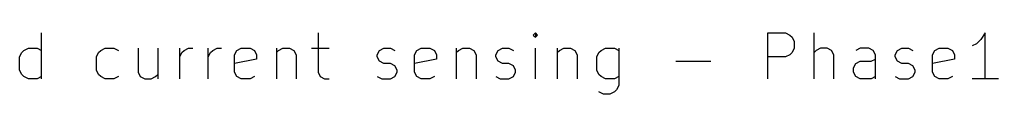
# Model space of a CAD drawing. Extents: x 0.4 to 16.1, y -11.3 to -0.4.
# Drawn here: x 3.179 to 5.302, y -9.371 to -9.238 of the extents above; entities that cross this region are included whole.
import ezdxf

# ---------------------------------------------------------------- set-up
doc = ezdxf.new("R2010")
doc.units = 0
doc.header["$MEASUREMENT"] = 0
doc.layers.add('BLUE3', color=171, linetype='CONTINUOUS')

msp = doc.modelspace()

# ---------------------------------------------------------------- linework, layer by layer
at = {"layer": 'BLUE3', "linetype": 'CONTINUOUS'}
for p, q in [((3.22619, -9.33776), (3.22619, -9.23776)), ((3.82618, -9.23776), (3.82618, -9.32347)), ((4.29761, -9.23776), (4.29285, -9.24252)), ((4.30237, -9.24252), (4.29761, -9.23776)), ((4.29761, -9.23776), (4.29761, -9.24728)), ((4.80237, -9.33776), (4.80237, -9.23776)), ((4.80237, -9.23776), (4.84046, -9.23776)), ((4.84046, -9.23776), (4.84998, -9.24252)), ((4.90237, -9.33776), (4.90237, -9.23776)), ((5.2738, -9.23776), (5.26427, -9.25205)), ((5.2738, -9.33776), (5.2738, -9.23776)), ((4.29285, -9.24252), (4.29761, -9.24728)), ((4.29761, -9.24728), (4.30237, -9.24252)), ((4.84998, -9.24252), (4.85475, -9.24728)), ((4.85475, -9.24728), (4.85951, -9.25681)), ((4.85951, -9.25681), (4.85951, -9.27109)), ((5.26427, -9.25205), (5.25475, -9.26157)), ((3.17857, -9.29014), (3.18333, -9.28062)), ((3.18333, -9.28062), (3.18809, -9.27585)), ((3.18809, -9.27585), (3.19761, -9.27109)), ((3.19761, -9.27109), (3.21666, -9.27109)), ((3.21666, -9.27109), (3.22619, -9.27585)), ((3.34523, -9.29014), (3.34999, -9.28062)), ((3.34999, -9.28062), (3.35476, -9.27585)), ((3.35476, -9.27585), (3.36428, -9.27109)), ((3.36428, -9.27109), (3.38333, -9.27109)), ((3.38333, -9.27109), (3.39285, -9.27585)), ((3.4357, -9.27109), (3.4357, -9.32347)), ((3.47856, -9.27109), (3.47856, -9.33776)), ((3.52618, -9.33776), (3.52618, -9.27109)), ((3.52618, -9.29014), (3.53094, -9.28062)), ((3.53094, -9.28062), (3.5357, -9.27585)), ((3.5357, -9.27585), (3.54523, -9.27109)), ((3.54523, -9.27109), (3.55475, -9.27109)), ((3.58809, -9.33776), (3.58809, -9.27109)), ((3.58809, -9.29014), (3.59285, -9.28062)), ((3.59285, -9.28062), (3.59761, -9.27585)), ((3.59761, -9.27585), (3.60713, -9.27109)), ((3.60713, -9.27109), (3.61666, -9.27109)), ((3.64523, -9.28538), (3.64999, -9.27585)), ((3.64999, -9.27585), (3.65952, -9.27109)), ((3.65952, -9.27109), (3.67856, -9.27109)), ((3.67856, -9.27109), (3.68809, -9.27585)), ((3.68809, -9.27585), (3.69285, -9.28538)), ((3.7357, -9.27109), (3.7357, -9.33776)), ((3.7357, -9.28062), (3.74047, -9.27585)), ((3.74047, -9.27585), (3.74999, -9.27109)), ((3.74999, -9.27109), (3.76428, -9.27109)), ((3.76428, -9.27109), (3.7738, -9.27585)), ((3.7738, -9.27585), (3.77856, -9.28538)), ((3.8119, -9.27109), (3.84999, -9.27109)), ((3.95475, -9.28538), (3.95951, -9.27585)), ((3.95951, -9.27585), (3.96904, -9.27109)), ((3.96904, -9.27109), (3.98332, -9.27109)), ((3.98332, -9.27109), (3.99285, -9.27585)), ((4.0357, -9.28538), (4.04046, -9.27585)), ((4.04046, -9.27585), (4.04999, -9.27109)), ((4.04999, -9.27109), (4.06904, -9.27109)), ((4.06904, -9.27109), (4.07856, -9.27585)), ((4.07856, -9.27585), (4.08332, -9.28538)), ((4.12618, -9.27109), (4.12618, -9.33776)), ((4.12618, -9.28062), (4.13094, -9.27585)), ((4.13094, -9.27585), (4.14046, -9.27109)), ((4.14046, -9.27109), (4.15475, -9.27109)), ((4.15475, -9.27109), (4.16427, -9.27585)), ((4.16427, -9.27585), (4.16904, -9.28538)), ((4.21189, -9.28538), (4.21665, -9.27585)), ((4.21665, -9.27585), (4.22618, -9.27109)), ((4.22618, -9.27109), (4.24046, -9.27109)), ((4.24046, -9.27109), (4.24999, -9.27585)), ((4.29761, -9.33776), (4.29761, -9.27109)), ((4.34522, -9.27109), (4.34522, -9.33776)), ((4.34522, -9.28062), (4.34999, -9.27585)), ((4.34999, -9.27585), (4.35951, -9.27109)), ((4.35951, -9.27109), (4.3738, -9.27109)), ((4.3738, -9.27109), (4.38332, -9.27585)), ((4.38332, -9.27585), (4.38808, -9.28538)), ((4.43094, -9.29014), (4.4357, -9.28062)), ((4.4357, -9.28062), (4.44046, -9.27585)), ((4.44046, -9.27585), (4.44999, -9.27109)), ((4.44999, -9.27109), (4.46904, -9.27109)), ((4.46904, -9.27109), (4.47856, -9.27585)), ((4.47856, -9.27109), (4.47856, -9.35205)), ((4.85475, -9.28062), (4.84998, -9.28538)), ((4.85951, -9.27109), (4.85475, -9.28062)), ((4.90713, -9.27585), (4.90237, -9.28062)), ((4.91665, -9.27109), (4.90713, -9.27585)), ((4.93094, -9.27109), (4.91665, -9.27109)), ((4.94046, -9.27585), (4.93094, -9.27109)), ((4.94522, -9.28538), (4.94046, -9.27585)), ((5.00237, -9.27109), (4.99284, -9.27585)), ((5.02141, -9.27109), (5.00237, -9.27109)), ((5.03094, -9.27585), (5.02141, -9.27109)), ((5.0357, -9.28538), (5.03094, -9.27585)), ((5.07856, -9.28538), (5.08332, -9.27585)), ((5.08332, -9.27585), (5.09284, -9.27109)), ((5.09284, -9.27109), (5.10713, -9.27109)), ((5.10713, -9.27109), (5.11665, -9.27585)), ((5.15951, -9.28538), (5.16427, -9.27585)), ((5.16427, -9.27585), (5.1738, -9.27109)), ((5.1738, -9.27109), (5.19284, -9.27109)), ((5.19284, -9.27109), (5.20237, -9.27585)), ((5.20237, -9.27585), (5.20713, -9.28538)), ((5.25475, -9.26157), (5.24522, -9.26633)), ((3.17857, -9.31871), (3.17857, -9.29014)), ((3.34523, -9.31871), (3.34523, -9.29014)), ((3.64523, -9.32347), (3.64523, -9.28538)), ((3.69285, -9.2949), (3.64523, -9.30443)), ((3.69285, -9.28538), (3.69285, -9.2949)), ((3.77856, -9.28538), (3.77856, -9.33776)), ((3.95475, -9.29014), (3.95475, -9.28538)), ((3.95951, -9.29967), (3.95475, -9.29014)), ((3.96904, -9.30443), (3.95951, -9.29967)), ((4.0357, -9.32347), (4.0357, -9.28538)), ((4.08332, -9.2949), (4.0357, -9.30443)), ((4.08332, -9.28538), (4.08332, -9.2949)), ((4.16904, -9.28538), (4.16904, -9.33776)), ((4.21189, -9.29014), (4.21189, -9.28538)), ((4.21665, -9.29967), (4.21189, -9.29014)), ((4.22618, -9.30443), (4.21665, -9.29967)), ((4.38808, -9.28538), (4.38808, -9.33776)), ((4.43094, -9.31871), (4.43094, -9.29014)), ((4.60237, -9.29967), (4.67856, -9.29967)), ((4.84046, -9.29014), (4.80237, -9.29014)), ((4.84998, -9.28538), (4.84046, -9.29014)), ((4.94522, -9.33776), (4.94522, -9.28538)), ((4.99284, -9.30443), (5.00237, -9.29967)), ((5.00237, -9.29967), (5.02618, -9.29967)), ((5.02618, -9.29967), (5.0357, -9.2949)), ((5.0357, -9.33776), (5.0357, -9.28538)), ((5.07856, -9.29014), (5.07856, -9.28538)), ((5.08332, -9.29967), (5.07856, -9.29014)), ((5.09284, -9.30443), (5.08332, -9.29967)), ((5.15951, -9.32347), (5.15951, -9.28538)), ((5.20713, -9.2949), (5.15951, -9.30443)), ((5.20713, -9.28538), (5.20713, -9.2949)), ((3.18333, -9.32824), (3.17857, -9.31871)), ((3.34999, -9.32824), (3.34523, -9.31871)), ((3.4357, -9.32347), (3.44047, -9.333)), ((3.64999, -9.333), (3.64523, -9.32347)), ((3.82618, -9.32347), (3.83094, -9.333)), ((3.98332, -9.30443), (3.96904, -9.30443)), ((3.99285, -9.30919), (3.98332, -9.30443)), ((3.99761, -9.31871), (3.99285, -9.30919)), ((3.99285, -9.333), (3.99761, -9.32347)), ((3.99761, -9.32347), (3.99761, -9.31871)), ((4.04046, -9.333), (4.0357, -9.32347)), ((4.24046, -9.30443), (4.22618, -9.30443)), ((4.24999, -9.30919), (4.24046, -9.30443)), ((4.25475, -9.31871), (4.24999, -9.30919)), ((4.24999, -9.333), (4.25475, -9.32347)), ((4.25475, -9.32347), (4.25475, -9.31871)), ((4.4357, -9.32824), (4.43094, -9.31871)), ((4.98808, -9.31395), (4.99284, -9.30443)), ((4.98808, -9.32347), (4.98808, -9.31395)), ((4.99284, -9.333), (4.98808, -9.32347)), ((5.10713, -9.30443), (5.09284, -9.30443)), ((5.11665, -9.30919), (5.10713, -9.30443)), ((5.12141, -9.31871), (5.11665, -9.30919)), ((5.11665, -9.333), (5.12141, -9.32347)), ((5.12141, -9.32347), (5.12141, -9.31871)), ((5.16427, -9.333), (5.15951, -9.32347)), ((3.18809, -9.333), (3.18333, -9.32824)), ((3.19761, -9.33776), (3.18809, -9.333)), ((3.21666, -9.33776), (3.19761, -9.33776)), ((3.22619, -9.333), (3.21666, -9.33776)), ((3.35476, -9.333), (3.34999, -9.32824)), ((3.36428, -9.33776), (3.35476, -9.333)), ((3.38333, -9.33776), (3.36428, -9.33776)), ((3.39285, -9.333), (3.38333, -9.33776)), ((3.44047, -9.333), (3.44999, -9.33776)), ((3.44999, -9.33776), (3.46428, -9.33776)), ((3.46428, -9.33776), (3.4738, -9.333)), ((3.4738, -9.333), (3.47856, -9.32824)), ((3.65952, -9.33776), (3.64999, -9.333)), ((3.67856, -9.33776), (3.65952, -9.33776)), ((3.68809, -9.333), (3.67856, -9.33776)), ((3.83094, -9.333), (3.84047, -9.33776)), ((3.84047, -9.33776), (3.84999, -9.33776)), ((3.95475, -9.333), (3.96428, -9.33776)), ((3.96428, -9.33776), (3.98332, -9.33776)), ((3.98332, -9.33776), (3.99285, -9.333)), ((4.04999, -9.33776), (4.04046, -9.333)), ((4.06904, -9.33776), (4.04999, -9.33776)), ((4.07856, -9.333), (4.06904, -9.33776)), ((4.21189, -9.333), (4.22142, -9.33776)), ((4.22142, -9.33776), (4.24046, -9.33776)), ((4.24046, -9.33776), (4.24999, -9.333)), ((4.44046, -9.333), (4.4357, -9.32824)), ((4.44999, -9.33776), (4.44046, -9.333)), ((4.46904, -9.33776), (4.44999, -9.33776)), ((4.47856, -9.333), (4.46904, -9.33776)), ((5.00237, -9.33776), (4.99284, -9.333)), ((5.02618, -9.33776), (5.00237, -9.33776)), ((5.0357, -9.333), (5.02618, -9.33776)), ((5.07856, -9.333), (5.08808, -9.33776)), ((5.08808, -9.33776), (5.10713, -9.33776)), ((5.10713, -9.33776), (5.11665, -9.333)), ((5.1738, -9.33776), (5.16427, -9.333)), ((5.19284, -9.33776), (5.1738, -9.33776)), ((5.20237, -9.333), (5.19284, -9.33776)), ((5.30237, -9.33776), (5.24522, -9.33776)), ((4.4738, -9.36157), (4.46904, -9.36633)), ((4.47856, -9.35205), (4.4738, -9.36157)), ((4.44522, -9.37109), (4.4357, -9.36633)), ((4.45951, -9.37109), (4.44522, -9.37109)), ((4.46904, -9.36633), (4.45951, -9.37109))]:
    msp.add_line(p, q, dxfattribs=at)

doc.saveas('drawing.dxf')
